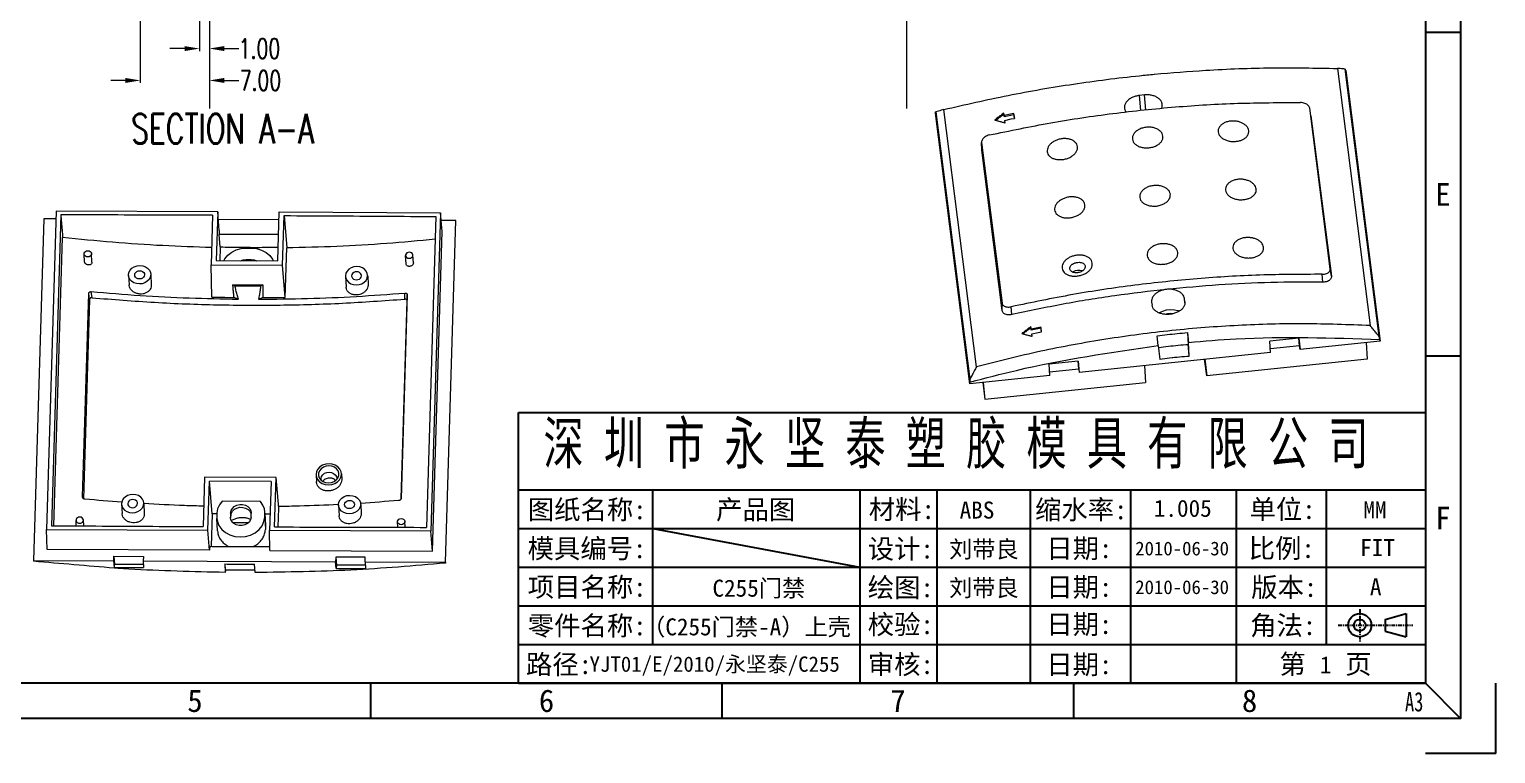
# Model space of a CAD drawing. Header units: millimetres. Extents: x 1179 to 2103, y 2567 to 2779.
# Drawn here: x 1640.5 to 1789.1, y 2567.4 to 2640.8 of the extents above; entities that cross this region are included whole.
import ezdxf
from ezdxf.enums import TextEntityAlignment as Align

# ---------------------------------------------------------------- set-up
doc = ezdxf.new("R2010")
doc.units = ezdxf.units.MM
doc.linetypes.add('CENTER', pattern=[0.6, 0.375, -0.075, 0.075, -0.075])
doc.layers.get('0').update_dxf_attribs({"linetype": 'CONTINUOUS'})
doc.layers.get('Defpoints').update_dxf_attribs({"linetype": 'CONTINUOUS'})
for name, color, linetype, lineweight in [('dim', 82, 'CONTINUOUS', 9), ('hatch', 56, 'CONTINUOUS', 9), ('part', 7, 'CONTINUOUS', 20)]:
    doc.layers.add(name, color=color, linetype=linetype, lineweight=lineweight)
doc.layers.add('dtext', color=4, linetype='CONTINUOUS')
doc.styles.get("Standard").update_dxf_attribs({"font": 'romans.shx', "width": 0.7})
doc.styles.add('仿宋', font='SIMFANG.TTF', dxfattribs={"width": 0.7})
doc.styles.add('宋体', font='SimSun.ttf', dxfattribs={"width": 0.7})
doc.dimstyles.new('02', dxfattribs={"dimscale": 0.5, "dimtxt": 4, "dimasz": 3, "dimexe": 0.5, "dimexo": 0.5, "dimgap": 0.09, "dimtad": 0, "dimzin": 0, "dimdsep": 46, "dimtxsty": 'Standard', "dimcen": 0, "dimclrd": 256, "dimclre": 256, "dimclrt": 6, "dimazin": 2, "dimtp": 0.01, "dimtm": 0.01, "dimtfac": 1, "dimtofl": 0, "dimtmove": 0, "dimatfit": 0, "dimfxl": 0, "dimtolj": 1, "dimtzin": 0, "dimlwd": -1, "dimlwe": -1, "dimarcsym": 0})

# ---------------------------------------------------------------- blocks, each defined once
blk = doc.blocks.new('ca3')
for p, q in [((415, 102.5), (410, 102.5)), ((415, 56.5), (410, 56.5)), ((260, 5), (260, 10)), ((310, 5), (310, 10)), ((360, 5), (360, 10)), ((410, 10), (415, 5))]:
    blk.add_line(p, q)
at = {"color": 8}
for q in [(420, 10), (410, 0)]:
    blk.add_line((420, 0), q, dxfattribs=at)
for points in [[(5, 292), (415, 292), (415, 5), (5, 5)], [(10, 287), (410, 287), (410, 10), (10, 10)]]:
    blk.add_lwpolyline(points, close=True)
at = {"style": '宋体'}
for s, p in [('E', (412.5, 79.5)), ('F', (412.5, 33.5)), ('5', (235, 7.5)), ('6', (285, 7.5)), ('7', (335, 7.5)), ('8', (385, 7.5))]:
    blk.add_text(s, height=3.2, dxfattribs=at).set_placement(p, align=Align.MIDDLE)
at = {"layer": 'dtext', "style": '仿宋', "width": 0.7}
blk.add_text('A3', height=2.751, dxfattribs=at).set_placement((407.1, 6.01))
blk = doc.blocks.new('*D146')
at = {"layer": 'Defpoints', "color": 0}
for p in [(3305.45, -1310.92), (3312.45, -1319.25), (3312.45, -1319.25)]:
    blk.add_point(p, dxfattribs=at)
at = {"layer": 'dim'}
for p, q in [((3305.45, -1311.17), (3305.45, -1319.5)), ((3303.95, -1319.25), (3302.45, -1319.25)), ((3313.95, -1319.25), (3315.45, -1319.25))]:
    blk.add_line(p, q, dxfattribs=at)
for points in [[(3303.95, -1319), (3303.95, -1319.5), (3305.45, -1319.25)], [(3313.95, -1319), (3313.95, -1319.5), (3312.45, -1319.25)]]:
    blk.add_solid(points, dxfattribs=at)
at = {"layer": 'dim', "color": 6, "insert": (3317.63, -1319.25), "char_height": 2, "attachment_point": 5}
blk.add_mtext('\\A1;7.00', dxfattribs=at)
blk = doc.blocks.new('*D145')
at = {"layer": 'Defpoints', "color": 0}
for p in [(3311.45, -1305.29), (3312.45, -1316.02), (3312.45, -1316.02)]:
    blk.add_point(p, dxfattribs=at)
at = {"layer": 'dim'}
for p, q in [((3311.45, -1305.54), (3311.45, -1316.27)), ((3309.95, -1316.02), (3308.45, -1316.02)), ((3313.95, -1316.02), (3315.45, -1316.02))]:
    blk.add_line(p, q, dxfattribs=at)
for points in [[(3309.95, -1315.77), (3309.95, -1316.27), (3311.45, -1316.02)], [(3313.95, -1315.77), (3313.95, -1316.27), (3312.45, -1316.02)]]:
    blk.add_solid(points, dxfattribs=at)
at = {"layer": 'dim', "color": 6, "insert": (3317.53, -1316.02), "char_height": 2, "attachment_point": 5}
blk.add_mtext('\\A1;1.00', dxfattribs=at)

msp = doc.modelspace()

# ---------------------------------------------------------------- linework, layer by layer
at = {"color": 7}
for p, q in [((1690.024, 2601.953), (1781.937, 2601.953)), ((1690.024, 2574.522), (1690.024, 2601.953)), ((1781.937, 2601.953), (1781.937, 2574.522)), ((1690.024, 2594.116), (1781.937, 2594.116)), ((1703.66, 2578.441), (1703.66, 2594.116)), ((1724.633, 2594.116), (1724.633, 2574.522)), ((1732.47, 2574.522), (1732.47, 2594.116)), ((1741.936, 2574.522), (1741.936, 2594.116)), ((1752.084, 2574.522), (1752.084, 2594.116)), ((1762.781, 2574.522), (1762.781, 2594.116)), ((1771.925, 2578.441), (1771.925, 2594.116)), ((1690.024, 2590.197), (1781.937, 2590.197)), ((1690.024, 2586.278), (1781.937, 2586.278)), ((1690.024, 2582.36), (1781.937, 2582.36)), ((1690.024, 2578.441), (1781.937, 2578.441)), ((1690.024, 2574.522), (1781.937, 2574.522))]:
    msp.add_line(p, q, dxfattribs=at)
at = {"layer": 'dtext', "color": 3}
msp.add_line((1703.66, 2590.197), (1724.633, 2586.278), dxfattribs=at)
at = {"layer": 'dtext', "color": 1, "linetype": 'CENTER'}
for p, q in [((1775.285, 2582.046), (1775.285, 2578.754)), ((1773.103, 2580.4), (1780.671, 2580.4))]:
    msp.add_line(p, q, dxfattribs=at)
at = {"layer": 'dtext'}
for p, q in [((1777.878, 2580.988), (1779.994, 2581.576)), ((1779.994, 2581.576), (1779.994, 2579.225)), ((1777.878, 2580.988), (1777.878, 2579.813)), ((1777.878, 2579.813), (1779.994, 2579.225))]:
    msp.add_line(p, q, dxfattribs=at)
for radius in [1.176, 0.588]:
    msp.add_circle((1775.285, 2580.4), radius, dxfattribs=at)
at = {"layer": 'part', "color": 1, "linetype": 'CENTER', "ltscale": 50}
for p, q in [((1658.708, 2733.049), (1658.708, 2632.729)), ((1729.36, 2733.049), (1729.36, 2632.729))]:
    msp.add_line(p, q, dxfattribs=at)
at = {"layer": 'part', "color": 7, "linetype": 'Continuous'}
for p, q in [((1773.029, 2636.798), (1776.342, 2610.752)), ((1777.265, 2609.643), (1773.819, 2636.736)), ((1773.861, 2636.588), (1773.832, 2636.726)), ((1773.861, 2636.588), (1777.346, 2609.192)), ((1753.468, 2634.11), (1752.971, 2634.058)), ((1753.103, 2632.531), (1752.971, 2634.058)), ((1753.6, 2632.583), (1753.468, 2634.11)), ((1732.295, 2632.252), (1732.301, 2632.393)), ((1735.78, 2604.856), (1732.295, 2632.252)), ((1732.323, 2632.407), (1735.769, 2605.314)), ((1736.444, 2606.589), (1733.13, 2632.636)), ((1739.244, 2632.034), (1739.212, 2632.28)), ((1739.222, 2632.166), (1739.212, 2632.28)), ((1739.222, 2632.166), (1739.253, 2631.921)), ((1739.253, 2631.921), (1739.244, 2632.034)), ((1740.292, 2631.745), (1740.23, 2632.236)), ((1740.239, 2632.123), (1740.23, 2632.236)), ((1740.239, 2632.123), (1740.288, 2631.744)), ((1770.345, 2632.004), (1770.224, 2632.773)), ((1770.226, 2632.762), (1770.224, 2632.773)), ((1772.293, 2616.508), (1770.226, 2632.762)), ((1770.343, 2632.015), (1770.345, 2632.004)), ((1770.345, 2632.004), (1772.413, 2615.749)), ((1739.306, 2631.542), (1739.963, 2631.678)), ((1739.337, 2631.297), (1739.306, 2631.542)), ((1739.963, 2631.678), (1740.292, 2631.745)), ((1736.967, 2629.334), (1736.97, 2629.293)), ((1736.968, 2629.293), (1736.98, 2628.567)), ((1736.97, 2629.293), (1739.037, 2613.039)), ((1736.983, 2628.523), (1736.97, 2629.293)), ((1736.983, 2628.523), (1736.98, 2628.567)), ((1739.05, 2612.269), (1736.983, 2628.523)), ((1641.923, 2621.569), (1640.869, 2586.975)), ((1643.171, 2621.563), (1641.923, 2621.569)), ((1643.195, 2622.359), (1642.212, 2590.102)), ((1643.652, 2621.969), (1642.693, 2590.488)), ((1659.547, 2622.287), (1643.195, 2622.359)), ((1659.036, 2621.925), (1658.883, 2616.919)), ((1659.547, 2622.287), (1659.396, 2617.33)), ((1659.712, 2620.372), (1659.547, 2622.287)), ((1665.768, 2621.463), (1659.615, 2621.49)), ((1665.641, 2617.303), (1665.792, 2622.259)), ((1665.792, 2622.259), (1682.144, 2622.187)), ((1666.128, 2616.887), (1666.281, 2621.893)), ((1666.281, 2621.895), (1666.544, 2618.622)), ((1681.663, 2621.8), (1680.704, 2590.32)), ((1682.144, 2622.187), (1681.161, 2589.929)), ((1682.309, 2620.272), (1682.144, 2622.187)), ((1683.692, 2621.384), (1682.212, 2621.39)), ((1682.638, 2586.79), (1683.692, 2621.384)), ((1659.712, 2620.372), (1659.7, 2619.99)), ((1659.802, 2618.719), (1659.7, 2619.99)), ((1681.323, 2587.914), (1682.309, 2620.272)), ((1642.948, 2590.484), (1643.837, 2619.669)), ((1659.802, 2618.719), (1659.76, 2617.329)), ((1662.47, 2618.601), (1662.97, 2618.599)), ((1666.391, 2613.613), (1666.544, 2618.619)), ((1646.055, 2617.22), (1646.015, 2618.002)), ((1646.808, 2617.193), (1646.763, 2618.042)), ((1658.883, 2616.919), (1666.128, 2616.887)), ((1658.948, 2613.646), (1658.883, 2616.919)), ((1659.396, 2617.33), (1665.641, 2617.303)), ((1662.435, 2617.463), (1662.935, 2617.461)), ((1662.435, 2617.463), (1662.443, 2617.317)), ((1662.935, 2617.461), (1662.943, 2617.315)), ((1666.391, 2613.613), (1666.128, 2616.887)), ((1678.634, 2617.009), (1678.59, 2617.858)), ((1679.38, 2617.115), (1679.339, 2617.897)), ((1650.514, 2615.839), (1650.513, 2615.904)), ((1650.514, 2615.84), (1650.563, 2614.893)), ((1651.138, 2615.872), (1651.138, 2615.901)), ((1652.136, 2615.925), (1652.137, 2615.896)), ((1652.761, 2615.958), (1652.761, 2615.894)), ((1652.764, 2615.894), (1652.817, 2614.876)), ((1672.497, 2615.806), (1672.498, 2615.742)), ((1672.497, 2615.743), (1672.554, 2614.661)), ((1673.121, 2615.803), (1673.122, 2615.775)), ((1674.12, 2615.799), (1674.12, 2615.828)), ((1674.745, 2615.796), (1674.744, 2615.861)), ((1674.748, 2615.796), (1674.794, 2614.913)), ((1746.688, 2616.345), (1746.45, 2616.294)), ((1747.179, 2616.285), (1747.161, 2616.294)), ((1771.56, 2615.157), (1771.49, 2615.949)), ((1772.413, 2615.749), (1772.293, 2616.508)), ((1645.854, 2593.394), (1646.482, 2614.01)), ((1646.564, 2613.393), (1646.482, 2614.01)), ((1646.821, 2613.575), (1646.739, 2614.192)), ((1661.08, 2614.894), (1664.133, 2614.881)), ((1678.498, 2613.435), (1678.522, 2614.051)), ((1646.564, 2613.393), (1645.949, 2593.221)), ((1678.13, 2593.252), (1678.74, 2613.251)), ((1678.765, 2613.867), (1678.136, 2593.251)), ((1678.74, 2613.251), (1678.765, 2613.867)), ((1739.05, 2612.269), (1739.037, 2613.039)), ((1740.038, 2611.869), (1739.968, 2612.66)), ((1754.192, 2613.169), (1754.195, 2613.14)), ((1754.195, 2613.14), (1754.237, 2612.812)), ((1757.565, 2613.045), (1757.526, 2613.487)), ((1757.568, 2613.16), (1757.526, 2613.487)), ((1757.571, 2613.13), (1757.568, 2613.16)), ((1757.568, 2613.16), (1757.571, 2613.131)), ((1741.995, 2610.405), (1741.964, 2610.651)), ((1741.973, 2610.538), (1741.964, 2610.651)), ((1742.005, 2610.292), (1741.973, 2610.538)), ((1742.005, 2610.292), (1741.995, 2610.405)), ((1742.057, 2609.914), (1742.714, 2610.049)), ((1742.089, 2609.668), (1742.057, 2609.914)), ((1742.714, 2610.049), (1743.043, 2610.116)), ((1742.991, 2610.494), (1742.981, 2610.608)), ((1743.043, 2610.116), (1742.981, 2610.608)), ((1743.039, 2610.115), (1742.991, 2610.494)), ((1754.873, 2608.739), (1754.756, 2609.728)), ((1757.823, 2610.048), (1757.902, 2608.817)), ((1757.823, 2610.048), (1757.917, 2609.056)), ((1769.116, 2609.472), (1766.182, 2609.166)), ((1769.196, 2608.707), (1769.112, 2609.471)), ((1769.116, 2609.472), (1769.241, 2608.347)), ((1766.258, 2608.035), (1746.867, 2606.012)), ((1754.873, 2608.739), (1755.03, 2607.329)), ((1758.013, 2607.64), (1757.917, 2609.056)), ((1766.258, 2608.035), (1766.182, 2609.166)), ((1769.196, 2608.707), (1766.234, 2608.398)), ((1769.241, 2608.347), (1769.196, 2608.707)), ((1777.346, 2609.192), (1769.241, 2608.347)), ((1775.946, 2609.046), (1776.052, 2607.352)), ((1777.346, 2609.192), (1777.314, 2609.352)), ((1746.742, 2607.137), (1743.807, 2606.831)), ((1743.884, 2605.701), (1743.807, 2606.831)), ((1746.821, 2606.373), (1746.737, 2607.137)), ((1746.742, 2607.137), (1746.867, 2606.012)), ((1753.459, 2606.7), (1753.565, 2605.006)), ((1758.013, 2607.64), (1758.009, 2607.673)), ((1759.78, 2605.655), (1759.566, 2607.337)), ((1759.594, 2607.34), (1759.78, 2605.655)), ((1776.052, 2607.352), (1759.78, 2605.655)), ((1743.884, 2605.701), (1735.78, 2604.856)), ((1735.78, 2604.856), (1735.783, 2605.02)), ((1737.292, 2603.308), (1753.565, 2605.006)), ((1743.859, 2606.064), (1746.821, 2606.373)), ((1746.821, 2606.373), (1746.867, 2606.012)), ((1737.078, 2604.991), (1737.292, 2603.308)), ((1737.107, 2604.994), (1737.292, 2603.308)), ((1658.228, 2595.401), (1658.075, 2590.395)), ((1665.472, 2595.369), (1658.228, 2595.401)), ((1658.564, 2590.029), (1658.715, 2594.985)), ((1658.979, 2591.699), (1658.715, 2594.985)), ((1664.96, 2594.958), (1658.715, 2594.985)), ((1664.96, 2594.958), (1664.809, 2590.001)), ((1665.32, 2590.363), (1665.472, 2595.369)), ((1665.741, 2592.26), (1665.472, 2595.369)), ((1669.514, 2595.615), (1669.549, 2594.949)), ((1670.065, 2595.075), (1670.035, 2595.22)), ((1672.086, 2595.749), (1672.114, 2595.204)), ((1645.856, 2593.362), (1645.854, 2593.394)), ((1649.807, 2592.731), (1649.808, 2592.667)), ((1649.808, 2592.668), (1649.857, 2591.72)), ((1650.432, 2592.728), (1650.432, 2592.699)), ((1651.431, 2592.724), (1651.43, 2592.753)), ((1652.055, 2592.721), (1652.055, 2592.786)), ((1652.058, 2592.721), (1652.111, 2591.703)), ((1658.979, 2591.699), (1658.878, 2588.395)), ((1659.479, 2591.776), (1659.466, 2591.363)), ((1663.889, 2592.948), (1659.988, 2592.965)), ((1660.853, 2591.77), (1660.84, 2591.356)), ((1660.853, 2591.77), (1660.868, 2591.49)), ((1660.868, 2591.49), (1660.918, 2591.734)), ((1662.814, 2591.951), (1662.931, 2591.725)), ((1662.939, 2591.347), (1662.951, 2591.761)), ((1662.951, 2591.821), (1662.951, 2591.761)), ((1664.313, 2591.341), (1664.325, 2591.755)), ((1664.325, 2591.755), (1664.324, 2591.893)), ((1664.325, 2591.755), (1664.391, 2590.507)), ((1664.389, 2590.644), (1664.331, 2591.755)), ((1665.683, 2590.36), (1665.741, 2592.26)), ((1671.792, 2592.569), (1671.791, 2592.634)), ((1671.791, 2592.57), (1671.848, 2591.489)), ((1672.416, 2592.602), (1672.415, 2592.631)), ((1673.414, 2592.655), (1673.414, 2592.627)), ((1674.038, 2592.688), (1674.039, 2592.624)), ((1674.042, 2592.624), (1674.088, 2591.74)), ((1645.221, 2590.47), (1645.193, 2591.023)), ((1645.973, 2590.466), (1645.941, 2591.062)), ((1659.466, 2591.363), (1659.468, 2591.224)), ((1659.533, 2589.977), (1659.468, 2591.225)), ((1660.841, 2591.296), (1660.84, 2591.356)), ((1660.84, 2591.356), (1660.844, 2591.296)), ((1660.875, 2591.112), (1660.841, 2591.296)), ((1660.859, 2591.201), (1660.868, 2591.49)), ((1660.993, 2590.886), (1660.875, 2591.112)), ((1664.313, 2591.341), (1664.378, 2590.093)), ((1664.391, 2590.507), (1664.378, 2590.093)), ((1664.389, 2590.645), (1664.391, 2590.507)), ((1677.797, 2590.325), (1677.768, 2590.879)), ((1678.548, 2590.323), (1678.517, 2590.918)), ((1642.212, 2590.102), (1658.564, 2590.029)), ((1642.252, 2588.087), (1642.212, 2590.102)), ((1658.726, 2588.014), (1658.564, 2590.029)), ((1664.849, 2587.987), (1664.809, 2590.001)), ((1681.161, 2589.929), (1664.809, 2590.001)), ((1681.323, 2587.914), (1681.161, 2589.929)), ((1658.726, 2588.014), (1642.252, 2588.087)), ((1649.013, 2586.939), (1649.027, 2587.394)), ((1649.027, 2587.394), (1649.092, 2586.588)), ((1649.027, 2587.394), (1652.025, 2587.381)), ((1652.025, 2587.381), (1652.011, 2586.926)), ((1658.738, 2588.396), (1658.726, 2588.014)), ((1664.849, 2587.987), (1681.323, 2587.914)), ((1671.51, 2587.295), (1671.496, 2586.84)), ((1671.51, 2587.295), (1671.575, 2586.489)), ((1674.508, 2587.282), (1671.51, 2587.295)), ((1674.494, 2586.826), (1674.508, 2587.282)), ((1640.869, 2586.975), (1649.013, 2586.939)), ((1640.869, 2586.975), (1640.893, 2586.877)), ((1649.082, 2586.255), (1649.013, 2586.939)), ((1649.082, 2586.255), (1649.092, 2586.588)), ((1649.082, 2586.255), (1652.03, 2586.242)), ((1649.092, 2586.588), (1652.021, 2586.575)), ((1652.011, 2586.926), (1652.03, 2586.242)), ((1652.011, 2586.926), (1671.496, 2586.84)), ((1660.273, 2586.61), (1660.297, 2585.752)), ((1660.324, 2585.984), (1660.297, 2585.752)), ((1660.324, 2585.984), (1660.31, 2586.611)), ((1663.356, 2585.739), (1663.27, 2586.597)), ((1671.565, 2586.155), (1671.496, 2586.84)), ((1671.575, 2586.489), (1671.565, 2586.155)), ((1671.565, 2586.155), (1674.514, 2586.142)), ((1674.504, 2586.476), (1671.575, 2586.489)), ((1674.494, 2586.826), (1674.514, 2586.142)), ((1674.494, 2586.826), (1682.638, 2586.79)), ((1682.638, 2586.79), (1682.627, 2586.692))]:
    msp.add_line(p, q, dxfattribs=at)
for points in [[(1740.23, 2632.236), (1739.901, 2632.17), (1739.244, 2632.034)], [(1739.253, 2631.921), (1739.911, 2632.056), (1740.239, 2632.123)], [(1660.186, 2617.327), (1660.274, 2617.509), (1660.576, 2617.878), (1660.968, 2618.184), (1661.429, 2618.414), (1661.938, 2618.555), (1662.47, 2618.601)], [(1662.97, 2618.599), (1663.498, 2618.548), (1663.999, 2618.402), (1664.446, 2618.169), (1664.819, 2617.859), (1665.099, 2617.488), (1665.176, 2617.305)], [(1646.015, 2618.002), (1646.022, 2618.078), (1646.069, 2618.179), (1646.155, 2618.261), (1646.27, 2618.314), (1646.398, 2618.332)], [(1646.38, 2617.712), (1646.252, 2617.731), (1646.141, 2617.785), (1646.06, 2617.868), (1646.018, 2617.97), (1646.015, 2618.002)], [(1646.763, 2618.042), (1646.756, 2617.966), (1646.709, 2617.865), (1646.623, 2617.783), (1646.508, 2617.73), (1646.38, 2617.712)], [(1646.398, 2618.332), (1646.526, 2618.313), (1646.637, 2618.259), (1646.718, 2618.176), (1646.76, 2618.074), (1646.763, 2618.042)], [(1661.852, 2617.319), (1661.864, 2617.328), (1662.139, 2617.429), (1662.435, 2617.463)], [(1662.935, 2617.461), (1663.23, 2617.425), (1663.498, 2617.321), (1663.51, 2617.312)], [(1678.974, 2618.188), (1678.845, 2618.17), (1678.731, 2618.116), (1678.645, 2618.034), (1678.597, 2617.933), (1678.59, 2617.858)], [(1678.59, 2617.858), (1678.594, 2617.825), (1678.635, 2617.724), (1678.717, 2617.641), (1678.828, 2617.587), (1678.955, 2617.567)], [(1678.955, 2617.567), (1679.084, 2617.585), (1679.198, 2617.639), (1679.284, 2617.721), (1679.332, 2617.822), (1679.339, 2617.897)], [(1679.339, 2617.897), (1679.335, 2617.93), (1679.294, 2618.031), (1679.213, 2618.114), (1679.102, 2618.169), (1678.974, 2618.188)], [(1650.513, 2615.904), (1650.559, 2616.144), (1650.678, 2616.368), (1650.862, 2616.56), (1651.1, 2616.707), (1651.374, 2616.799), (1651.666, 2616.83)], [(1651.609, 2614.968), (1651.319, 2615.001), (1651.051, 2615.095), (1650.822, 2615.244), (1650.65, 2615.437), (1650.544, 2615.662), (1650.514, 2615.839)], [(1651.138, 2615.901), (1651.166, 2616.029), (1651.24, 2616.144), (1651.354, 2616.235), (1651.495, 2616.293), (1651.65, 2616.312)], [(1651.625, 2615.485), (1651.471, 2615.506), (1651.333, 2615.565), (1651.226, 2615.657), (1651.158, 2615.773), (1651.138, 2615.872)], [(1652.761, 2615.894), (1652.716, 2615.653), (1652.597, 2615.429), (1652.412, 2615.237), (1652.175, 2615.09), (1651.901, 2614.998), (1651.609, 2614.968)], [(1652.137, 2615.896), (1652.109, 2615.769), (1652.034, 2615.654), (1651.921, 2615.563), (1651.78, 2615.504), (1651.625, 2615.485)], [(1651.65, 2616.312), (1651.804, 2616.291), (1651.941, 2616.232), (1652.049, 2616.14), (1652.116, 2616.024), (1652.136, 2615.925)], [(1651.666, 2616.83), (1651.956, 2616.797), (1652.224, 2616.702), (1652.452, 2616.553), (1652.625, 2616.36), (1652.73, 2616.135), (1652.761, 2615.958)], [(1673.649, 2616.732), (1673.357, 2616.702), (1673.083, 2616.61), (1672.846, 2616.463), (1672.661, 2616.271), (1672.542, 2616.047), (1672.497, 2615.806)], [(1672.498, 2615.742), (1672.528, 2615.565), (1672.633, 2615.34), (1672.806, 2615.146), (1673.034, 2614.997), (1673.302, 2614.903), (1673.592, 2614.87)], [(1673.633, 2616.215), (1673.478, 2616.195), (1673.337, 2616.137), (1673.224, 2616.046), (1673.15, 2615.931), (1673.121, 2615.803)], [(1673.122, 2615.775), (1673.142, 2615.675), (1673.209, 2615.56), (1673.317, 2615.468), (1673.454, 2615.408), (1673.608, 2615.388)], [(1673.592, 2614.87), (1673.884, 2614.901), (1674.158, 2614.992), (1674.396, 2615.139), (1674.58, 2615.331), (1674.699, 2615.555), (1674.745, 2615.796)], [(1673.608, 2615.388), (1673.763, 2615.407), (1673.904, 2615.465), (1674.018, 2615.556), (1674.092, 2615.671), (1674.12, 2615.799)], [(1674.12, 2615.828), (1674.1, 2615.927), (1674.032, 2616.043), (1673.925, 2616.135), (1673.787, 2616.194), (1673.633, 2616.215)], [(1674.744, 2615.861), (1674.714, 2616.037), (1674.609, 2616.262), (1674.436, 2616.456), (1674.208, 2616.605), (1673.939, 2616.699), (1673.649, 2616.732)], [(1746.45, 2616.294), (1746.241, 2616.198), (1746.206, 2616.169)], [(1747.161, 2616.294), (1746.933, 2616.345), (1746.688, 2616.345)], [(1661.293, 2614.795), (1661.221, 2614.826), (1661.15, 2614.859), (1661.08, 2614.894)], [(1664.133, 2614.881), (1664.062, 2614.846), (1663.989, 2614.814), (1663.915, 2614.783)], [(1754.945, 2612.046), (1754.977, 2612.07), (1755.317, 2612.23), (1755.699, 2612.334), (1756.101, 2612.376), (1756.499, 2612.353), (1756.87, 2612.267), (1756.995, 2612.211)], [(1756.304, 2611.944), (1756.1, 2611.962), (1755.803, 2611.931), (1755.682, 2611.894)], [(1742.981, 2610.608), (1742.652, 2610.541), (1741.995, 2610.405)], [(1742.991, 2610.494), (1742.662, 2610.428), (1742.005, 2610.292)], [(1755.026, 2607.361), (1756.018, 2607.484), (1757.013, 2607.588), (1758.009, 2607.673)], [(1670.832, 2596.748), (1670.498, 2596.713), (1670.185, 2596.608), (1669.913, 2596.44), (1669.702, 2596.22), (1669.565, 2595.964), (1669.513, 2595.688), (1669.514, 2595.615)], [(1670.826, 2596.541), (1670.533, 2596.507), (1670.261, 2596.407), (1670.033, 2596.248), (1669.868, 2596.043), (1669.777, 2595.809), (1669.77, 2595.565), (1669.846, 2595.33), (1669.919, 2595.215)], [(1671.725, 2595.309), (1671.822, 2595.556), (1671.83, 2595.8), (1671.754, 2596.035), (1671.6, 2596.241), (1671.382, 2596.402), (1671.117, 2596.505), (1670.826, 2596.541)], [(1672.085, 2595.749), (1672.051, 2595.953), (1671.93, 2596.21), (1671.732, 2596.432), (1671.471, 2596.602), (1671.164, 2596.71), (1670.832, 2596.748)], [(1669.514, 2595.615), (1669.549, 2595.412), (1669.669, 2595.154), (1669.867, 2594.933), (1670.128, 2594.762), (1670.435, 2594.655), (1670.767, 2594.617)], [(1669.919, 2595.215), (1669.999, 2595.123), (1670.217, 2594.962), (1670.483, 2594.86), (1670.774, 2594.824)], [(1670.035, 2595.22), (1670.035, 2595.265), (1670.079, 2595.466), (1670.197, 2595.647), (1670.375, 2595.791), (1670.597, 2595.882), (1670.842, 2595.913)], [(1670.767, 2594.617), (1671.101, 2594.652), (1671.415, 2594.757), (1671.687, 2594.925), (1671.898, 2595.145), (1672.034, 2595.401), (1672.086, 2595.677), (1672.085, 2595.749)], [(1670.774, 2594.824), (1671.067, 2594.857), (1671.338, 2594.957), (1671.566, 2595.117), (1671.725, 2595.309)], [(1670.842, 2595.913), (1671.084, 2595.88), (1671.3, 2595.787), (1671.47, 2595.642), (1671.576, 2595.459), (1671.608, 2595.302)], [(1671.608, 2595.302), (1671.609, 2595.258), (1671.581, 2595.135)], [(1650.96, 2593.657), (1650.668, 2593.627), (1650.394, 2593.535), (1650.156, 2593.388), (1649.972, 2593.196), (1649.853, 2592.972), (1649.807, 2592.731)], [(1650.944, 2593.14), (1650.789, 2593.12), (1650.648, 2593.062), (1650.534, 2592.971), (1650.46, 2592.856), (1650.432, 2592.728)], [(1651.43, 2592.753), (1651.41, 2592.852), (1651.343, 2592.968), (1651.235, 2593.06), (1651.098, 2593.119), (1650.944, 2593.14)], [(1652.055, 2592.786), (1652.024, 2592.962), (1651.919, 2593.187), (1651.746, 2593.381), (1651.518, 2593.53), (1651.25, 2593.624), (1650.96, 2593.657)], [(1671.791, 2592.634), (1671.836, 2592.875), (1671.955, 2593.099), (1672.14, 2593.291), (1672.377, 2593.438), (1672.651, 2593.529), (1672.943, 2593.56)], [(1672.943, 2593.56), (1673.233, 2593.527), (1673.501, 2593.433), (1673.73, 2593.284), (1673.903, 2593.09), (1674.008, 2592.865), (1674.038, 2592.688)], [(1649.808, 2592.667), (1649.838, 2592.49), (1649.944, 2592.265), (1650.116, 2592.071), (1650.345, 2591.922), (1650.613, 2591.828), (1650.903, 2591.795)], [(1650.432, 2592.699), (1650.452, 2592.6), (1650.52, 2592.485), (1650.627, 2592.393), (1650.765, 2592.333), (1650.919, 2592.312)], [(1650.903, 2591.795), (1651.195, 2591.826), (1651.469, 2591.917), (1651.706, 2592.064), (1651.891, 2592.256), (1652.01, 2592.48), (1652.055, 2592.721)], [(1650.919, 2592.312), (1651.074, 2592.332), (1651.215, 2592.39), (1651.328, 2592.481), (1651.403, 2592.596), (1651.431, 2592.724)], [(1659.988, 2592.965), (1659.718, 2592.6), (1659.546, 2592.198), (1659.479, 2591.776)], [(1660.853, 2591.77), (1660.903, 2592.015), (1661.034, 2592.239), (1661.235, 2592.425), (1661.49, 2592.558), (1661.779, 2592.626), (1662.078, 2592.625), (1662.362, 2592.554), (1662.609, 2592.419), (1662.799, 2592.232), (1662.916, 2592.006), (1662.951, 2591.821)], [(1660.918, 2591.734), (1661.049, 2591.959), (1661.25, 2592.145), (1661.505, 2592.277), (1661.794, 2592.346), (1662.092, 2592.344), (1662.377, 2592.273), (1662.624, 2592.139), (1662.814, 2591.951)], [(1664.324, 2591.893), (1664.284, 2592.177), (1664.136, 2592.581), (1663.889, 2592.948)], [(1672.886, 2591.698), (1672.596, 2591.731), (1672.328, 2591.825), (1672.1, 2591.974), (1671.927, 2592.168), (1671.822, 2592.393), (1671.792, 2592.569)], [(1672.415, 2592.631), (1672.444, 2592.759), (1672.518, 2592.874), (1672.631, 2592.965), (1672.772, 2593.023), (1672.927, 2593.042)], [(1672.902, 2592.215), (1672.748, 2592.236), (1672.611, 2592.295), (1672.503, 2592.387), (1672.436, 2592.503), (1672.416, 2592.602)], [(1674.039, 2592.624), (1673.993, 2592.383), (1673.874, 2592.159), (1673.69, 2591.967), (1673.452, 2591.82), (1673.178, 2591.728), (1672.886, 2591.698)], [(1673.414, 2592.627), (1673.386, 2592.499), (1673.312, 2592.384), (1673.198, 2592.293), (1673.057, 2592.235), (1672.902, 2592.215)], [(1672.927, 2593.042), (1673.081, 2593.022), (1673.219, 2592.962), (1673.326, 2592.87), (1673.394, 2592.754), (1673.414, 2592.655)], [(1645.576, 2591.353), (1645.448, 2591.335), (1645.333, 2591.281), (1645.247, 2591.199), (1645.2, 2591.098), (1645.193, 2591.023)], [(1645.193, 2591.023), (1645.196, 2590.99), (1645.238, 2590.889), (1645.319, 2590.806), (1645.43, 2590.752), (1645.558, 2590.732)], [(1645.558, 2590.732), (1645.686, 2590.75), (1645.801, 2590.804), (1645.887, 2590.886), (1645.934, 2590.987), (1645.941, 2591.062)], [(1645.941, 2591.062), (1645.938, 2591.095), (1645.896, 2591.196), (1645.815, 2591.279), (1645.704, 2591.334), (1645.576, 2591.353)], [(1659.468, 2591.224), (1659.514, 2590.916), (1659.68, 2590.491), (1659.957, 2590.109), (1660.331, 2589.79), (1660.783, 2589.548), (1661.291, 2589.398), (1661.828, 2589.345), (1662.369, 2589.393), (1662.886, 2589.539), (1663.353, 2589.776), (1663.746, 2590.092), (1664.046, 2590.471), (1664.238, 2590.895), (1664.313, 2591.341)], [(1662.939, 2591.347), (1662.889, 2591.103), (1662.758, 2590.878), (1662.557, 2590.692), (1662.301, 2590.559), (1662.013, 2590.491), (1661.714, 2590.492), (1661.43, 2590.563), (1661.183, 2590.698), (1660.993, 2590.886)], [(1677.768, 2590.879), (1677.775, 2590.954), (1677.823, 2591.055), (1677.909, 2591.137), (1678.023, 2591.19), (1678.152, 2591.209)], [(1678.133, 2590.588), (1678.006, 2590.607), (1677.895, 2590.662), (1677.813, 2590.745), (1677.772, 2590.846), (1677.768, 2590.879)], [(1678.517, 2590.918), (1678.51, 2590.843), (1678.462, 2590.742), (1678.376, 2590.659), (1678.262, 2590.606), (1678.133, 2590.588)], [(1678.152, 2591.209), (1678.28, 2591.189), (1678.391, 2591.135), (1678.472, 2591.052), (1678.513, 2590.951), (1678.517, 2590.918)]]:
    msp.add_lwpolyline(points, dxfattribs=at)
for points in [[(1733.131, 2632.634), (1739.654, 2634.07), (1746.281, 2635.216), (1752.967, 2636.065), (1754.463, 2636.214)], [(1754.463, 2636.214), (1754.495, 2636.216)], [(1754.495, 2636.216), (1759.678, 2636.613), (1766.38, 2636.858), (1773.029, 2636.797)], [(1773.819, 2636.736), (1773.556, 2636.757), (1773.292, 2636.778), (1773.029, 2636.798)], [(1773.819, 2636.736), (1773.823, 2636.732), (1773.827, 2636.729), (1773.832, 2636.726)], [(1737.758, 2630.058), (1743.986, 2631.288), (1750.277, 2632.236), (1756.605, 2632.896), (1762.946, 2633.266), (1769.274, 2633.346)], [(1752.971, 2634.058), (1752.576, 2633.983), (1752.213, 2633.848), (1751.902, 2633.66), (1751.661, 2633.431), (1751.504, 2633.175), (1751.441, 2632.907), (1751.443, 2632.802)], [(1755.277, 2633.143), (1755.245, 2633.304), (1755.116, 2633.552), (1754.9, 2633.769), (1754.608, 2633.942), (1754.258, 2634.061), (1753.871, 2634.118), (1753.468, 2634.11)], [(1770.224, 2632.773), (1770.177, 2632.908), (1770.071, 2633.05), (1769.92, 2633.169), (1769.729, 2633.262), (1769.506, 2633.323), (1769.274, 2633.346)], [(1732.301, 2632.393), (1732.308, 2632.397), (1732.316, 2632.402), (1732.323, 2632.407)], [(1733.13, 2632.636), (1732.861, 2632.56), (1732.591, 2632.483), (1732.323, 2632.407)], [(1739.212, 2632.28), (1738.905, 2632.047), (1738.597, 2631.813), (1738.29, 2631.578)], [(1738.407, 2631.547), (1738.607, 2631.699), (1738.914, 2631.933), (1739.222, 2632.166)], [(1751.443, 2632.802), (1751.475, 2632.642), (1751.603, 2632.397), (1751.621, 2632.374)], [(1755.204, 2632.748), (1755.215, 2632.773), (1755.279, 2633.039), (1755.277, 2633.143)], [(1738.29, 2631.578), (1738.327, 2631.568)], [(1738.327, 2631.568), (1738.639, 2631.485), (1738.988, 2631.391), (1739.284, 2631.311)], [(1739.284, 2631.311), (1739.337, 2631.297)], [(1753.662, 2630.839), (1753.27, 2630.762), (1752.911, 2630.619), (1752.611, 2630.42), (1752.391, 2630.178), (1752.266, 2629.909), (1752.247, 2629.632)], [(1755.343, 2629.954), (1755.255, 2630.22), (1755.066, 2630.457), (1754.791, 2630.648), (1754.449, 2630.78), (1754.064, 2630.845), (1753.662, 2630.839)], [(1762.639, 2631.466), (1762.254, 2631.465), (1761.882, 2631.4), (1761.547, 2631.275), (1761.269, 2631.096), (1761.066, 2630.874), (1760.952, 2630.624), (1760.935, 2630.362)], [(1760.935, 2630.362), (1761.018, 2630.105), (1761.193, 2629.87), (1761.45, 2629.672), (1761.77, 2629.521), (1762.133, 2629.428), (1762.517, 2629.396), (1762.899, 2629.427)], [(1764.038, 2630.49), (1763.965, 2630.729), (1763.813, 2630.951), (1763.59, 2631.145), (1763.31, 2631.301), (1762.987, 2631.409), (1762.639, 2631.466)], [(1762.899, 2629.427), (1763.229, 2629.509), (1763.521, 2629.64), (1763.76, 2629.813), (1763.932, 2630.02), (1764.026, 2630.25), (1764.038, 2630.49)], [(1737.758, 2630.058), (1737.536, 2629.988), (1737.333, 2629.883), (1737.168, 2629.752), (1737.048, 2629.604), (1736.98, 2629.445), (1736.967, 2629.334)], [(1744.74, 2629.598), (1744.413, 2629.472), (1744.125, 2629.299), (1743.889, 2629.09), (1743.72, 2628.855), (1743.627, 2628.607), (1743.616, 2628.36)], [(1746.685, 2628.875), (1746.603, 2629.127), (1746.429, 2629.347), (1746.175, 2629.521), (1745.857, 2629.638), (1745.498, 2629.691), (1745.118, 2629.678), (1744.74, 2629.598)], [(1744.999, 2627.559), (1745.38, 2627.608), (1745.748, 2627.719), (1746.08, 2627.884), (1746.355, 2628.097), (1746.556, 2628.343), (1746.669, 2628.608), (1746.685, 2628.875)], [(1752.247, 2629.632), (1752.335, 2629.367), (1752.524, 2629.134), (1752.799, 2628.947), (1753.14, 2628.819), (1753.525, 2628.758), (1753.926, 2628.765)], [(1753.926, 2628.765), (1754.319, 2628.84), (1754.677, 2628.98), (1754.978, 2629.174), (1755.199, 2629.413), (1755.324, 2629.679), (1755.343, 2629.954)], [(1743.616, 2628.36), (1743.688, 2628.128), (1743.838, 2627.923), (1744.059, 2627.758), (1744.336, 2627.639), (1744.655, 2627.572), (1744.999, 2627.559)], [(1754.413, 2624.94), (1754.02, 2624.863), (1753.662, 2624.721), (1753.362, 2624.522), (1753.141, 2624.279), (1753.016, 2624.01), (1752.997, 2623.733)], [(1756.093, 2624.056), (1756.005, 2624.321), (1755.816, 2624.558), (1755.541, 2624.749), (1755.199, 2624.881), (1754.814, 2624.946), (1754.413, 2624.94)], [(1763.39, 2625.567), (1763.004, 2625.567), (1762.632, 2625.502), (1762.297, 2625.376), (1762.019, 2625.197), (1761.816, 2624.976), (1761.702, 2624.726), (1761.686, 2624.464)], [(1761.686, 2624.464), (1761.768, 2624.206), (1761.943, 2623.971), (1762.2, 2623.773), (1762.52, 2623.623), (1762.883, 2623.529), (1763.267, 2623.497), (1763.649, 2623.528)], [(1764.788, 2624.592), (1764.716, 2624.83), (1764.563, 2625.052), (1764.341, 2625.246), (1764.06, 2625.402), (1763.738, 2625.511), (1763.39, 2625.567)], [(1763.649, 2623.528), (1763.98, 2623.611), (1764.272, 2623.741), (1764.51, 2623.914), (1764.682, 2624.121), (1764.777, 2624.351), (1764.788, 2624.592)], [(1745.49, 2623.7), (1745.164, 2623.573), (1744.875, 2623.4), (1744.64, 2623.191), (1744.47, 2622.956), (1744.377, 2622.708), (1744.366, 2622.461)], [(1747.435, 2622.976), (1747.353, 2623.228), (1747.179, 2623.448), (1746.925, 2623.622), (1746.608, 2623.739), (1746.248, 2623.792), (1745.868, 2623.779), (1745.49, 2623.7)], [(1745.749, 2621.661), (1746.131, 2621.71), (1746.498, 2621.82), (1746.83, 2621.986), (1747.106, 2622.198), (1747.307, 2622.444), (1747.419, 2622.709), (1747.435, 2622.976)], [(1752.997, 2623.733), (1753.085, 2623.468), (1753.274, 2623.235), (1753.549, 2623.048), (1753.891, 2622.921), (1754.275, 2622.859), (1754.676, 2622.866)], [(1754.676, 2622.866), (1755.069, 2622.942), (1755.428, 2623.081), (1755.728, 2623.276), (1755.949, 2623.514), (1756.074, 2623.78), (1756.093, 2624.056)], [(1659.036, 2621.927), (1653.927, 2621.942), (1648.797, 2621.957), (1643.652, 2621.971)], [(1643.652, 2621.971), (1643.714, 2621.205), (1643.776, 2620.438), (1643.837, 2619.671)], [(1666.281, 2621.893), (1671.39, 2621.866), (1676.519, 2621.835), (1681.663, 2621.8)], [(1744.366, 2622.461), (1744.438, 2622.229), (1744.589, 2622.025), (1744.809, 2621.859), (1745.086, 2621.74), (1745.405, 2621.673), (1745.749, 2621.661)], [(1665.722, 2619.964), (1663.782, 2619.973), (1661.741, 2619.982), (1659.7, 2619.99)], [(1658.936, 2618.659), (1653.995, 2618.849), (1648.902, 2619.188), (1643.837, 2619.671)], [(1659.802, 2618.719), (1661.819, 2618.688), (1663.834, 2618.679), (1665.683, 2618.691)], [(1681.593, 2619.492), (1676.691, 2619.065), (1671.632, 2618.771), (1666.544, 2618.622)], [(1755.163, 2619.041), (1754.77, 2618.964), (1754.412, 2618.822), (1754.112, 2618.623), (1753.891, 2618.38), (1753.767, 2618.111), (1753.747, 2617.834)], [(1756.844, 2618.157), (1756.756, 2618.423), (1756.567, 2618.659), (1756.291, 2618.85), (1755.949, 2618.982), (1755.565, 2619.047), (1755.163, 2619.041)], [(1764.14, 2619.668), (1763.754, 2619.668), (1763.383, 2619.603), (1763.048, 2619.477), (1762.769, 2619.298), (1762.566, 2619.077), (1762.452, 2618.827), (1762.436, 2618.565)], [(1762.436, 2618.565), (1762.518, 2618.308), (1762.694, 2618.073), (1762.95, 2617.874), (1763.27, 2617.724), (1763.634, 2617.631), (1764.018, 2617.599), (1764.4, 2617.629)], [(1765.538, 2618.693), (1765.466, 2618.931), (1765.314, 2619.154), (1765.091, 2619.348), (1764.811, 2619.503), (1764.488, 2619.612), (1764.14, 2619.668)], [(1764.4, 2617.629), (1764.73, 2617.712), (1765.022, 2617.843), (1765.261, 2618.016), (1765.432, 2618.222), (1765.527, 2618.452), (1765.538, 2618.693)], [(1646.422, 2616.895), (1646.293, 2616.927), (1646.181, 2616.992), (1646.1, 2617.082), (1646.059, 2617.187), (1646.055, 2617.22)], [(1646.808, 2617.192), (1646.801, 2617.118), (1646.754, 2617.021), (1646.667, 2616.946), (1646.552, 2616.902), (1646.422, 2616.895)], [(1678.998, 2616.751), (1678.87, 2616.759), (1678.759, 2616.804), (1678.679, 2616.88), (1678.638, 2616.977), (1678.635, 2617.008)], [(1679.38, 2617.115), (1679.373, 2617.04), (1679.326, 2616.935), (1679.241, 2616.845), (1679.127, 2616.781), (1678.998, 2616.751)], [(1746.241, 2617.801), (1745.914, 2617.674), (1745.625, 2617.502), (1745.39, 2617.292), (1745.221, 2617.057), (1745.128, 2616.809), (1745.117, 2616.562)], [(1745.904, 2616.516), (1745.909, 2616.615), (1745.968, 2616.763), (1746.081, 2616.9)], [(1746.081, 2616.9), (1746.154, 2616.959), (1746.236, 2617.013), (1746.327, 2617.059)], [(1748.186, 2617.078), (1748.104, 2617.33), (1747.93, 2617.55), (1747.675, 2617.723), (1747.358, 2617.84), (1746.998, 2617.894), (1746.618, 2617.88), (1746.241, 2617.801)], [(1746.327, 2617.059), (1746.42, 2617.097), (1746.518, 2617.126), (1746.619, 2617.148)], [(1746.5, 2615.762), (1746.881, 2615.811), (1747.249, 2615.921), (1747.58, 2616.087), (1747.856, 2616.299), (1748.057, 2616.545), (1748.17, 2616.81), (1748.186, 2617.078)], [(1746.619, 2617.148), (1746.847, 2617.163), (1747.061, 2617.133), (1747.243, 2617.061), (1747.377, 2616.952), (1747.452, 2616.815), (1747.464, 2616.748)], [(1753.747, 2617.834), (1753.836, 2617.57), (1754.024, 2617.336), (1754.299, 2617.15), (1754.641, 2617.022), (1755.025, 2616.96), (1755.427, 2616.967)], [(1755.427, 2616.967), (1755.819, 2617.043), (1756.178, 2617.182), (1756.478, 2617.377), (1756.699, 2617.615), (1756.824, 2617.881), (1756.844, 2618.157)], [(1771.487, 2615.948), (1765.159, 2615.869), (1758.818, 2615.498), (1752.49, 2614.838), (1746.199, 2613.891), (1739.971, 2612.66)], [(1745.117, 2616.562), (1745.189, 2616.33), (1745.339, 2616.126), (1745.559, 2615.96), (1745.836, 2615.841), (1746.155, 2615.774), (1746.5, 2615.762)], [(1746.448, 2616.105), (1746.252, 2616.147), (1746.089, 2616.226), (1745.972, 2616.336), (1745.911, 2616.47), (1745.904, 2616.516)], [(1746.75, 2616.115), (1746.648, 2616.103), (1746.547, 2616.099), (1746.448, 2616.105)], [(1747.287, 2616.364), (1747.135, 2616.253), (1746.952, 2616.168), (1746.75, 2616.115)], [(1747.464, 2616.748), (1747.462, 2616.663), (1747.405, 2616.508), (1747.287, 2616.364)], [(1771.487, 2615.948), (1771.713, 2615.966), (1771.921, 2616.022), (1772.09, 2616.11), (1772.212, 2616.225), (1772.282, 2616.363), (1772.293, 2616.508)], [(1772.413, 2615.749), (1772.401, 2615.595), (1772.327, 2615.449), (1772.197, 2615.327), (1772.018, 2615.234), (1771.797, 2615.175), (1771.56, 2615.157)], [(1646.482, 2614.01), (1646.496, 2614.072), (1646.533, 2614.126), (1646.589, 2614.166), (1646.66, 2614.189), (1646.739, 2614.192)], [(1646.739, 2614.192), (1651.692, 2613.805), (1656.663, 2613.553), (1661.642, 2613.435)], [(1651.661, 2613.95), (1651.344, 2614.009), (1651.055, 2614.139), (1650.818, 2614.33), (1650.652, 2614.565), (1650.57, 2614.825), (1650.563, 2614.893)], [(1652.817, 2614.876), (1652.802, 2614.68), (1652.705, 2614.431), (1652.525, 2614.219), (1652.277, 2614.06), (1651.981, 2613.967), (1651.661, 2613.95)], [(1661.21, 2613.603), (1661.167, 2614.032), (1661.123, 2614.462), (1661.08, 2614.894)], [(1661.293, 2614.795), (1662.167, 2614.791), (1663.041, 2614.787), (1663.915, 2614.783)], [(1661.642, 2613.435), (1661.517, 2613.876), (1661.401, 2614.33), (1661.293, 2614.795)], [(1663.915, 2614.783), (1663.849, 2614.319), (1663.776, 2613.866), (1663.691, 2613.426)], [(1663.691, 2613.426), (1668.66, 2613.499), (1673.607, 2613.708), (1678.522, 2614.051)], [(1664.133, 2614.881), (1664.134, 2614.449), (1664.133, 2614.018), (1664.133, 2613.59)], [(1673.647, 2613.853), (1673.337, 2613.872), (1673.049, 2613.965), (1672.811, 2614.126), (1672.644, 2614.34), (1672.561, 2614.589), (1672.554, 2614.66)], [(1674.794, 2614.914), (1674.779, 2614.718), (1674.682, 2614.459), (1674.504, 2614.225), (1674.258, 2614.037), (1673.965, 2613.909), (1673.647, 2613.853)], [(1678.522, 2614.051), (1678.6, 2614.048), (1678.668, 2614.024), (1678.721, 2613.983), (1678.754, 2613.929), (1678.765, 2613.867)], [(1755.72, 2614.422), (1750.457, 2613.77), (1745.225, 2612.919), (1740.038, 2611.868)], [(1755.72, 2614.421), (1755.353, 2614.355), (1755.012, 2614.235), (1754.713, 2614.07), (1754.471, 2613.866), (1754.299, 2613.635), (1754.206, 2613.389), (1754.192, 2613.169)], [(1771.56, 2615.157), (1766.286, 2615.116), (1761.001, 2614.87), (1755.72, 2614.422)], [(1757.526, 2613.487), (1757.454, 2613.728), (1757.301, 2613.948), (1757.076, 2614.138), (1756.79, 2614.286), (1756.457, 2614.386), (1756.094, 2614.432), (1755.72, 2614.421)], [(1646.821, 2613.575), (1646.742, 2613.572), (1646.671, 2613.549), (1646.615, 2613.509), (1646.578, 2613.455), (1646.564, 2613.393)], [(1646.821, 2613.575), (1653.154, 2613.111), (1659.515, 2612.864), (1665.871, 2612.836), (1672.209, 2613.027), (1678.498, 2613.435)], [(1658.948, 2613.646), (1659.702, 2613.629), (1660.456, 2613.614), (1661.21, 2613.603)], [(1661.642, 2613.435), (1661.493, 2613.483), (1661.349, 2613.539), (1661.209, 2613.604)], [(1664.133, 2613.591), (1663.99, 2613.528), (1663.842, 2613.473), (1663.691, 2613.426)], [(1664.133, 2613.59), (1664.886, 2613.595), (1665.639, 2613.602), (1666.391, 2613.613)], [(1678.74, 2613.251), (1678.73, 2613.313), (1678.696, 2613.367), (1678.643, 2613.408), (1678.575, 2613.431), (1678.498, 2613.435)], [(1739.037, 2613.039), (1739.085, 2612.9), (1739.189, 2612.78), (1739.338, 2612.692), (1739.525, 2612.642), (1739.743, 2612.63), (1739.971, 2612.66)], [(1757.571, 2613.131), (1757.553, 2612.892), (1757.442, 2612.632), (1757.241, 2612.392), (1756.963, 2612.188), (1756.623, 2612.03), (1756.241, 2611.927), (1755.84, 2611.885), (1755.442, 2611.907), (1755.071, 2611.99), (1754.748, 2612.132), (1754.492, 2612.324), (1754.319, 2612.555), (1754.237, 2612.812)], [(1776.342, 2610.753), (1769.678, 2610.935), (1762.966, 2610.767), (1756.252, 2610.245), (1749.569, 2609.37), (1742.952, 2608.147), (1736.443, 2606.59)], [(1740.038, 2611.868), (1739.799, 2611.837), (1739.568, 2611.849), (1739.369, 2611.902), (1739.211, 2611.994), (1739.101, 2612.122), (1739.05, 2612.269)], [(1741.964, 2610.651), (1741.656, 2610.418), (1741.348, 2610.184), (1741.041, 2609.95)], [(1741.041, 2609.95), (1741.078, 2609.94)], [(1741.078, 2609.94), (1741.39, 2609.857), (1741.739, 2609.763), (1742.035, 2609.682)], [(1741.973, 2610.538), (1741.666, 2610.305), (1741.358, 2610.071), (1741.158, 2609.918)], [(1742.035, 2609.682), (1742.089, 2609.668)], [(1754.756, 2609.728), (1755.777, 2609.842), (1756.8, 2609.949), (1757.823, 2610.048)], [(1757.917, 2609.056), (1762.774, 2609.41), (1777.314, 2609.352)], [(1777.265, 2609.643), (1776.958, 2610.011), (1776.65, 2610.381), (1776.342, 2610.752)], [(1777.314, 2609.352), (1777.298, 2609.449), (1777.281, 2609.546), (1777.265, 2609.643)], [(1735.783, 2605.02), (1740.487, 2606.221), (1754.873, 2608.739)], [(1757.902, 2608.817), (1756.897, 2608.732), (1755.893, 2608.627), (1754.899, 2608.504)], [(1758.009, 2607.673), (1757.974, 2608.053), (1757.938, 2608.435), (1757.902, 2608.817)], [(1736.444, 2606.589), (1736.219, 2606.163), (1735.994, 2605.738), (1735.769, 2605.314)], [(1758.013, 2607.64), (1757.017, 2607.556), (1756.022, 2607.453), (1755.03, 2607.329)], [(1735.769, 2605.314), (1735.774, 2605.216), (1735.778, 2605.118), (1735.783, 2605.02)], [(1670.8, 2594.006), (1670.474, 2594.028), (1670.166, 2594.121), (1669.904, 2594.279), (1669.706, 2594.492), (1669.584, 2594.744), (1669.549, 2594.949)], [(1670.873, 2595.31), (1670.645, 2595.273), (1670.435, 2595.183), (1670.26, 2595.048), (1670.198, 2594.976)], [(1672.114, 2595.204), (1672.115, 2595.132), (1672.063, 2594.855), (1671.928, 2594.592), (1671.718, 2594.361), (1671.447, 2594.179), (1671.134, 2594.058), (1670.8, 2594.006)], [(1671.171, 2595.274), (1671.075, 2595.297), (1670.975, 2595.309), (1670.873, 2595.31)], [(1671.428, 2595.137), (1671.351, 2595.193), (1671.265, 2595.239), (1671.171, 2595.274)], [(1671.498, 2595.07), (1671.428, 2595.137)], [(1645.897, 2593.27), (1645.864, 2593.33), (1645.856, 2593.362)], [(1646.098, 2593.166), (1646.02, 2593.184), (1645.951, 2593.219), (1645.897, 2593.27)], [(1649.818, 2592.863), (1646.098, 2593.166)], [(1678.136, 2593.251), (1678.122, 2593.187), (1678.086, 2593.127), (1678.03, 2593.077), (1677.96, 2593.042), (1677.882, 2593.025)], [(1650.955, 2590.778), (1650.638, 2590.836), (1650.349, 2590.967), (1650.112, 2591.158), (1649.946, 2591.393), (1649.864, 2591.652), (1649.857, 2591.721)], [(1652.111, 2591.703), (1652.096, 2591.507), (1651.999, 2591.259), (1651.819, 2591.046), (1651.571, 2590.887), (1651.275, 2590.795), (1650.955, 2590.778)], [(1658.138, 2592.462), (1656.189, 2592.522), (1652.051, 2592.718)], [(1659.476, 2591.689), (1659.328, 2591.692), (1658.979, 2591.699)], [(1664.86, 2591.67), (1664.677, 2591.668), (1664.336, 2591.665)], [(1671.79, 2592.621), (1667.853, 2592.47), (1665.725, 2592.424)], [(1674.088, 2591.741), (1674.073, 2591.545), (1673.976, 2591.286), (1673.798, 2591.053), (1673.552, 2590.864), (1673.259, 2590.736), (1672.941, 2590.68)], [(1677.882, 2593.025), (1674.034, 2592.746)], [(1642.693, 2590.485), (1647.837, 2590.454), (1652.966, 2590.424), (1658.075, 2590.393)], [(1660.934, 2590.997), (1660.987, 2591.032), (1661.309, 2591.194), (1661.666, 2591.294), (1662.04, 2591.326)], [(1661.039, 2590.816), (1662.709, 2590.807)], [(1662.04, 2591.326), (1662.411, 2591.29), (1662.762, 2591.187), (1662.896, 2591.126)], [(1665.32, 2590.361), (1670.429, 2590.346), (1675.559, 2590.332), (1680.703, 2590.317)], [(1672.941, 2590.68), (1672.631, 2590.699), (1672.343, 2590.793), (1672.105, 2590.953), (1671.938, 2591.167), (1671.855, 2591.416), (1671.848, 2591.488)], [(1659.533, 2589.976), (1659.579, 2589.666), (1659.746, 2589.238), (1660.024, 2588.853), (1660.397, 2588.532), (1660.659, 2588.375)], [(1663.147, 2588.364), (1663.416, 2588.517), (1663.809, 2588.835), (1664.11, 2589.218), (1664.303, 2589.645), (1664.378, 2590.093)], [(1658.738, 2588.396), (1660.779, 2588.386), (1662.819, 2588.377), (1664.842, 2588.369)], [(1649.077, 2586.182), (1640.893, 2586.877)], [(1660.297, 2585.752), (1650.559, 2586.091), (1649.077, 2586.182)], [(1660.273, 2586.61), (1661.273, 2586.593), (1662.272, 2586.589), (1663.27, 2586.597)], [(1663.333, 2585.97), (1662.379, 2585.97), (1661.352, 2585.974), (1660.324, 2585.984)], [(1682.627, 2586.692), (1673.056, 2585.992), (1663.356, 2585.739)]]:
    msp.add_spline(points, degree=3, dxfattribs=at)

# ---------------------------------------------------------------- block references
at = {"xscale": 0.712500000000091, "yscale": 0.712500000000091, "zscale": 0.7124999999999999}
msp.add_blockref('ca3', (1489.812, 2567.397), dxfattribs=at)

# ---------------------------------------------------------------- texts
at = {"layer": 'dtext', "style": '仿宋'}
for s, p in [('图纸名称:', (1690.969, 2591.133)), ('产品图', (1710.06, 2591.133)), ('材料:', (1725.534, 2591.165)), ('缩水率:', (1742.375, 2591.133)), ('单位:', (1764.12, 2591.165)), ('模具编号:', (1690.954, 2587.193)), ('设计:', (1725.428, 2587.161)), ('日期:', (1743.521, 2587.204)), ('比例:', (1764.034, 2587.214)), ('项目名称:', (1690.969, 2583.296)), ('绘图:', (1725.428, 2583.243)), ('日期:', (1743.521, 2583.285)), ('版本:', (1764.286, 2583.274)), ('零件名称:', (1690.969, 2579.377)), ('校验:', (1725.428, 2579.506)), ('日期:', (1743.521, 2579.517)), ('角法:', (1764.176, 2579.409)), ('路径:', (1690.788, 2575.458)), ('审核:', (1725.428, 2575.458)), ('日期:', (1743.521, 2575.447)), (' 第   页', (1765.812, 2575.49))]:
    msp.add_text(s, height=1.9602, dxfattribs=at).set_placement(p)
at = {"layer": 'dtext', "color": 3, "style": '宋体'}
for s, height, p in [('ABS', 1.7249, (1734.742, 2591.206)), ('1.005', 1.7249, (1754.421, 2591.384)), ('MM', 1.7249, (1775.654, 2591.232)), ('刘带良', 1.7249, (1733.669, 2587.246)), ('2010-06-30', 1.3972, (1752.532, 2587.478)), ('FIT', 1.7249, (1775.328, 2587.403)), ('C255门禁', 1.7249, (1709.691, 2583.296)), ('刘带良', 1.7249, (1733.669, 2583.327)), ('2010-06-30', 1.3972, (1752.532, 2583.559)), ('A', 1.725, (1776.317, 2583.446)), ('（C255门禁-A）上壳', 1.72494, (1702.56, 2579.377)), ('YJT01/E/2010/永坚泰/C255', 1.55245, (1697.235, 2575.689)), ('1', 1.725, (1771.252, 2575.531))]:
    msp.add_text(s, height=height, dxfattribs=at).set_placement(p)
at = {"layer": 'dtext', "color": 135, "insert": (1692.564, 2601.002), "char_height": 4.275, "width": 157.34384, "attachment_point": 1, "style": '宋体'}
msp.add_mtext('{\\C0;深 圳 市 永 坚 泰 塑 胶 模 具 有 限 公 司}', dxfattribs=at)
at = {"layer": 'hatch', "width": 0.7}
msp.add_text('SECTION A-A', height=3, dxfattribs=at).set_placement((1660.057, 2630.69), align=Align.MIDDLE)

# ---------------------------------------------------------------- dimensions: what is measured, and where the dimension line sits
at = {"layer": 'dim'}
for base, p1, p2, picture, middle in [((1658.708, 2638.807), (1657.708, 2649.539), (1658.708, 2638.807), '*D145', (1663.786, 2638.807)), ((1658.708, 2635.579), (1651.708, 2643.911), (1658.708, 2635.579), '*D146', (1663.886, 2635.579))]:
    dim = msp.add_linear_dim(base=base, p1=p1, p2=p2, dimstyle='02', dxfattribs=at)
    dim.commit()
    dim.dimension.update_dxf_attribs({"geometry": picture, "text_midpoint": middle, "insert": (-1653.744, 3954.831)})

doc.saveas('drawing.dxf')
